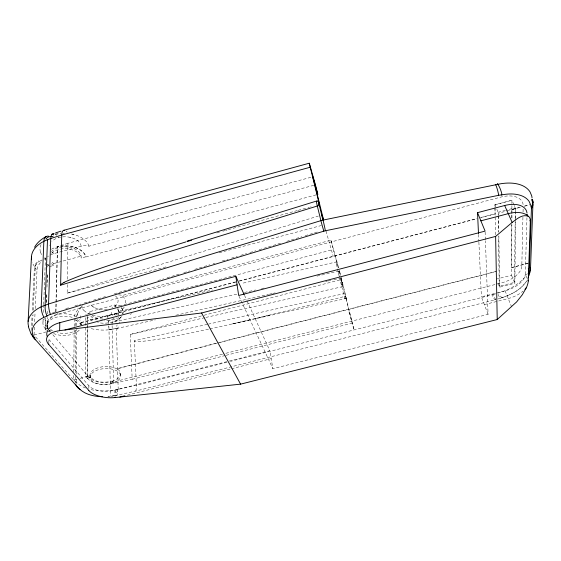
<?xml version="1.0" encoding="UTF-8"?>
<svg xmlns="http://www.w3.org/2000/svg" width="561" height="561" viewBox="0 0 561 561"><rect width="100%" height="100%" fill="white"/><g stroke="black" fill="none" stroke-linecap="round" stroke-linejoin="round"><path stroke-width="0.42" stroke-dasharray="2.81 2.1" d="M73.764 375.414L73.729 380.028L76.99 379.194M80.882 325.015A17.04 9.656 -0.3 0 0 80.994 322.757L80.994 322.498A17.04 9.656 -0.3 0 0 79.627 319.497M51.486 249.238A20.406 12.749 1.4 0 1 72.088 246.524A20.406 12.749 1.4 0 1 85.896 256.756L81.149 258.039L81.149 256.146A15.974 10.007 1.5 0 0 68.912 247.113A15.974 10.007 1.5 0 0 51.661 251.321M511.807 224.73L511.506 275.283L496.338 279.105M511.849 217.759L511.87 214.267M511.877 213.397L511.927 200.27L494.886 204.758L495.132 213.944L480.735 217.731M528.287 263.326L511.59 267.611L511.856 224.267M511.891 218.201L511.877 209.372L521.099 206.946M75.342 376.34L75.3 381.571A13.226 9.958 -38.5 0 0 75.412 383.107M75.363 372.848L75.686 329.244M75.707 325.759L75.749 319.651A12.426 7.167 -1.2 0 0 76.598 320.548L76.562 325.675M76.198 382.174L76.226 378.121M76.247 374.089L76.541 329.363M81.05 324.77L81.064 323.501M73.793 371.922L74.157 329.98M74.185 326.488L74.262 317.75A12.426 8.99 -34.4 0 1 81.492 306.853L81.654 306.685M515.173 219.905L514.479 282.4L499.227 286.292L498.491 236.651M515.187 219.035L515.314 207.752L506.31 210.116M497.944 283.095L499.585 287.176L514.851 283.284L515.608 219.085M515.615 218.222L515.685 212.149M515.699 211.28L515.727 208.678L514.297 205.508M165.965 266.896L67.166 293.207L67.306 284.455M67.383 279.196L67.951 243.299L312.849 176.757M46.949 326.558L47.005 322.933M522.936 217.226L521.814 266.019A20.988 11.374 -20.4 0 1 501.829 282.807L223.348 353.942M523.055 212.002L523.133 208.517M76.212 316.635A17.04 9.656 -0.3 0 0 57.937 314.433L56.913 314.44A17.033 9.663 -0.3 0 0 48.064 326.607M55.735 311.699L55.96 303.024M55.981 302.155L57.439 246.616L67.951 243.299M55.988 311.769L56.219 303.01M56.24 302.134L57.439 246.616M52.699 330.948A17.04 9.656 -0.3 0 1 51.752 330.436L51.759 330.184A17.04 9.656 -0.3 0 1 50.497 329.349M50.027 266.433L53.667 265.444L53.723 263.551A15.974 10.007 1.5 0 1 51.233 261.384M527.333 278.789L525.306 274.098L526.947 217.731M48.828 342.918L48.933 339.454A22.272 12.433 -0.8 0 1 48.155 338.43M47.264 328.767L47.65 317.428M47.769 313.936L47.881 310.443M46.254 330.303L45.336 329.223L45.736 317.863M46.297 302.134L46.605 293.389M46.977 282.905L47.32 273.291M49.179 327.975L45.497 328.942L45.897 317.624M46.416 302.821L46.752 293.242M46.97 287.148L47.461 273.214M47.678 267.12L47.769 264.512L49.354 266.826M43.001 321.993L43.099 319.391M43.365 312.47L43.625 305.542M43.66 304.672L45.462 257.057A20.406 12.749 1.4 0 0 45.497 259.687M34.039 334.84L34.396 326.972M34.642 321.726L35.034 312.989M35.238 308.613L36.998 270.157A13.506 9.186 -33 0 1 42.152 260.879M32.475 325.78L33.008 314.553M33.211 310.233L35.224 267.899A13.555 9.193 -33 0 1 36.893 262.765M31.367 330.436L32.103 315.219M32.342 310.233L34.445 266.685A13.794 8.492 2.1 0 0 35.224 267.899L36.998 270.157M117.032 324.693L116.835 326.341M122.768 314.167L123.02 312.666M77.039 315.752L77.222 315.009M77.558 313.599L78.926 310.556L81.506 306.986A22.426 13.106 -2.6 0 0 83.989 310.436M118.083 389.53L118.154 389.348A0.813 0.638 -34.2 0 0 118.196 389.11L116.344 328.62L108.988 329.791A30.792 17.945 -1.9 0 1 90.412 328.402M117.074 391.823L117.754 390.295A12.608 3.401 78.7 0 1 116.793 395.281L114.816 395.596A28.821 14.944 -3.2 0 1 110.068 396.375L108.511 396.536M116.954 392.097L116.59 392.924M35.42 264.126L36.255 263.144M114.998 395.435L114.872 395.554A9.341 4.769 -3.7 0 0 116.239 395.393L135.538 391.122L495.777 299.658A13.106 1.129 71.7 0 1 493.35 294.525L230.417 361.368M114.83 395.589L110.068 396.375A28.737 14.895 -3.2 0 1 107.922 396.578M124.184 307.14A21.823 12.903 -1.7 0 1 120.685 310.773L117.656 312.982A22.398 13.148 -2.6 0 1 113.652 314.644L112.249 315.079A11.9 3.597 75.2 0 0 110.461 310.752M44.284 259.266A13.506 9.186 -33 0 1 44.536 259.105L45.21 258.663L44.221 257.801M38.26 262.064L41.072 260.416M41.43 260.241L42.005 259.974M115.124 318.985L111.842 320.24A14.13 11.802 2.4 0 1 110.349 320.64L108.343 321.081L108.406 321.628M337 261.798L241.286 283.515M317.028 276.103L339.307 270.991L343.199 286.503L205.48 317.533M497.859 293.144L498.827 292.821A34.144 18.478 -20.2 0 0 527.34 273.614M341.214 277.954L340.113 278.263M310.542 206.939L311.089 206.771M67.166 293.207L318.318 216.048M345.092 293.396L208.608 324.076M493.35 294.525L495.763 293.789M65.777 308.641L69.129 307.624M74.985 305.836L80.847 304.055M84.192 303.031L90.055 301.25M93.399 300.226L105.959 296.404M114.325 293.852L136.092 287.218M139.437 286.201L145.299 284.413M157.851 280.591L163.714 278.803M167.059 277.786L179.611 273.957M183.798 272.688L189.66 270.9M194.681 269.371L209.751 264.778M213.096 263.761L214.772 263.249M222.303 260.956L228.166 259.168M231.511 258.151L237.373 256.363M240.718 255.346L246.581 253.558M249.925 252.541L255.788 250.753M259.133 249.736L280.893 243.102M286.755 241.321L301.818 236.728M305.17 235.711L317.722 231.882M497.937 298.999C508.799 295.71 520.363 290.893 526.674 280.9A30.126 16.094 -20 0 1 504.563 296.762A30.042 16.045 -20 0 1 502.411 297.463A9.649 5.063 -19.6 0 1 500.11 298.34A13.12 1.199 71.6 0 1 497.824 293.684M87.516 378.205A19.488 10.245 -3.1 0 0 113.645 383.177L111.948 381.08L111.064 381.326A15.287 8.036 -3.1 0 1 91.219 377.834L90.854 377.35L87.516 378.205L87.341 328.388M216.763 232.969L220.122 231.995M222.871 231.209L224.94 230.62M225.627 230.424L227.009 230.031M228.39 229.638L297.477 210.508M495.777 299.658L494.956 299.883A13.099 2.125 74.6 0 1 492.214 294.841M313.739 185.305L88.989 246.167A14.116 9.754 -31.5 0 0 81.177 246.237L53.597 253.698A14.116 9.614 -32.8 0 0 47.608 256.636M53.723 263.551L81.149 256.146M316.116 194.87L85.896 256.966A20.406 12.749 1.4 0 0 57.671 246.945M298.179 210.319L306.636 208.033M308.038 207.654L309.448 207.275M219.162 252.723L321.341 225.515M338.62 267.779L330.941 240.192L122.109 295.542A21.823 12.903 -1.7 0 1 125.412 304.307M87.236 314.125L89.669 313.48L89.662 311.657L115.005 304.967A14.418 8.422 -1.8 0 1 116.828 306.516M115.005 304.967L115.061 306.79L119.332 305.668M85.686 314.742L86.422 314.546M119.339 305.871L333.276 249.505L338.374 267.681M45.336 329.223L49.172 328.213M505.489 210.333L498.126 212.268L498.168 214.884M47.18 331.383L51.759 330.184M80.994 322.498L235.858 281.804M239.245 280.921L477.264 218.467M480.658 217.577L495.061 213.79M524.458 206.062L529.486 204.744M34.032 335.092L47.538 331.544M48.379 331.327L51.752 330.436M80.994 322.757L235.978 282.036M239.365 281.145L476.499 218.839M511.948 209.526L521.169 207.107M524.528 206.224L529.563 204.898M498.554 214.933L498.526 213.194L505.903 211.259M506.716 211.041L515.727 208.678M111.948 381.08L113.645 383.401L132.186 379.278L130.25 334.44L203.124 315.485M203.973 315.268L341.249 279.56L343.199 286.503M346.277 298.319L345.639 296.222L255.283 318.599M85.812 376.676L90.033 375.597A15.287 8.036 -3.1 0 0 90.854 377.581L87.348 378.479L85.812 376.676L85.686 315.612M111.955 381.305A15.287 8.036 -3.1 0 0 116.912 368.696L216.904 343.016M217.752 342.799L348.248 309.293L354.117 329.98L345.639 296.222M496.19 271.398L348.248 309.293M528.217 263.172L511.59 267.611M80.251 378.352L90.033 375.842A15.294 8.029 -3.1 0 1 99.416 367.385A15.294 8.029 -3.1 0 1 116.919 368.935L218.755 342.792M219.603 342.575L496.254 271.545M222.5 354.159L114.668 381.704A19.986 10.54 -3.1 0 1 88.799 377.146L50.918 332.47M132.186 379.278L225.256 355.527M226.104 355.309L352.175 323.136L341.249 279.56M48.933 339.454L88.834 385.709A20.14 10.463 -3.3 0 0 114.9 390.154L228.348 361.277M229.197 361.06L269.834 350.723L272.877 368.675L488.063 314.335L485.44 240.753M488.063 314.335L481.408 296.874L505.089 290.843A21.164 11.297 -20.3 0 0 525.306 274.098M227.03 362.231L136.386 385.295L118.154 389.348M127.41 395.14L230.585 368.97M231.434 368.759L271.18 358.675M484.36 304.609L508.224 298.557A21.325 11.22 -20.1 0 0 523.125 291.061M269.357 315.247L231.651 324.076L250.557 319.707M120.685 310.773L212.682 289.981M112.088 324.938L112.018 322.33L236.735 294.209M244.421 292.47L255.528 289.967M261.503 288.62L264.07 288.045M116.344 328.606L155.404 319.854M175.81 315.261L268.544 294.378M269.371 294.195L271.847 293.634M272.667 293.452L275.142 292.898M325.59 281.538L327.252 281.166M328.08 280.977L333.059 279.855M333.886 279.666L339.7 278.361L343.549 293.803A12.202 0.365 77.2 0 0 344.678 296.467A12.202 1.059 72.3 0 0 345.997 296.881L346.298 298.319L344.98 298.697L210.017 328.907M130.25 334.44L204.625 317.729M135.538 391.122A12.615 3.401 77.6 0 0 136.386 385.295L134.31 340.744L207.759 324.265M208.503 329.237C185.298 333.823 162.185 339.826 138.532 341.642A28.611 21.627 -32.1 0 1 137.55 341.649L137.157 341.642A8.092 6.171 -33.5 0 1 134.549 341.263M114.269 328.893L116.344 328.557M107.628 316.053L107.775 316.951A11.886 1.255 84.3 0 1 108.988 329.791L110.889 329.447L108.988 329.749L110.426 390.547A12.63 1.395 84.8 0 1 110.089 396.304M55.294 234.491A24.866 15.876 0.8 0 1 58.358 233.846L60.967 233.53M108.988 329.749L113.532 328.991M55.399 233.853L58.365 233.853M63.063 233.404L64.48 233.383M99.578 309.23L98.561 309.041M69.852 237.268L71.016 237.534M72.159 234.154L73.94 234.568M94.297 307.547L92.761 306.622M53.975 253.558L53.59 253.277A15.82 10.049 1.8 0 1 51.191 250.949M134.605 341.179L134.402 340.997A0.757 0.582 -34.1 0 1 134.303 340.744M83.912 310.464L86.324 312.379A22.545 13.155 -2.7 0 0 89.262 313.943M35.645 336.923L73.729 380.028M73.722 379.783L75.3 381.571A13.169 6.851 -2.5 0 0 76.212 382.42M49.221 330.464L50.35 331.796M57.054 313.34L57.937 314.433M239.035 296.278L272.877 368.675M244.505 295.317L246.672 300.065M247.036 300.857L269.834 350.723M514.016 204.877L511.927 200.27L494.907 204.821L494.942 206.567M494.886 204.758L498.526 213.194M511.485 275.234L514.851 283.284M505.089 290.843L511.604 306.881M40.476 252.092L41.016 253.474A24.782 15.75 0.4 0 0 42.131 255.402M88.989 246.167L88.968 246.09A24.172 15.308 1.7 0 0 84.003 239.365L81.275 237.513A24.172 15.308 1.7 0 0 70.735 233.888M326.025 231.062L333.199 256.321M339.37 270.612L339.678 271.797M339.559 271.328L340.653 275.563M341.2 277.716L345.646 295.444M330.941 240.192L333.276 249.505M338.381 271.286L339.812 277.001M340.015 277.814L342.266 286.797M81.177 246.223L81.093 245.781A15.82 10.049 1.8 0 0 77.6 240.648L75.805 239.449A15.82 10.049 1.8 0 0 51.893 241.384M108.841 326.628L108.883 327.252M478.526 234.365L478.849 241.314M478.891 242.177L481.408 296.874M117.011 318.353L117.032 318.907M117.011 318.417L116.983 317.666M485.125 231.995L485.405 239.877M118.434 310.324L118.497 312.14M120.524 373.598L120.601 376.01A15.322 8.015 -3.1 0 1 97.656 383.878A15.322 8.015 -3.1 0 1 97.635 369.972A15.322 8.015 -3.1 0 1 120.601 376.01M114.9 390.154L115.068 396.178M112.116 325.808L113.645 383.401M494.963 207.444L495.538 234.891M498.568 215.81L498.785 231.476M498.848 235.823L499.585 287.176M498.182 215.754L498.427 232.296M89.977 375.218L89.998 377.455M88.834 385.709L88.855 389.713M87.299 316.614L87.32 322.47M87.327 325.422L87.334 327.645M87.137 316.656L87.165 324.489M87.172 325.359L87.348 378.479M47.601 327.827A22.089 12.51 -0.6 0 1 60.006 313.62L500.945 197.065A23.218 13.653 -22.7 0 1 523.154 204.835M92.544 315.121A22.545 13.155 -2.7 0 0 109.97 315.626A22.566 13.261 -2.6 0 0 112.277 315.114M107.621 316.032A22.678 13.24 -2.7 0 0 109.97 315.619A22.426 13.155 -2.6 0 0 117.649 312.982M118.203 315.359A7.574 4.733 65.1 0 1 118.343 313.508M81.647 324.665A30.792 17.945 -1.9 0 1 76.591 320.331M118.196 389.11A32.552 17.118 -3.1 0 1 116.106 389.607L115.061 389.818A32.671 17.181 -3.1 0 1 110.426 390.547A32.552 17.118 -3.1 0 1 90.882 389.593M85.581 388.002A32.552 17.118 -3.1 0 1 76.282 382.181M118.175 326.93A11.529 9.516 64.2 0 1 117.389 329.174M118.743 317.119A12.391 5.007 88.9 0 1 119.198 323.017M131.597 313.655A27.938 1.508 -18.8 0 1 130.082 314.384M118.329 320.015A11.837 1.01 86.2 0 1 118.315 319.742M114.234 328.788A7.819 4.993 -1.3 0 1 113.511 328.886M77.145 314.181A6.592 6.045 -58 0 1 77.292 313.536M76.177 316.965A12.377 8.976 -34.5 0 1 77.404 314.223M77.278 314.258A5.891 0.603 -76.8 0 1 77.123 314.924M80.209 318.346A11.634 3.878 -73.3 0 1 80.784 315.794M34.466 266.482A34.13 21.339 1.4 0 1 32.18 262.099M35.006 266.503A13.191 8.008 -11.7 0 1 36.346 264.35M339.23 276.447A12.012 0.358 77.3 0 1 336.088 262.092A12.012 1.031 72.2 0 1 338.325 267.899M339.244 270.633A12.012 1.031 72.2 0 1 340.05 273.214M66.044 231.041A13.639 4.677 71.9 0 1 67.222 232.149M76.205 383.577A13.148 10.414 -49.9 0 1 76.051 382.469M36.184 263.018A3.443 2.475 63.5 0 1 36.886 262.744M37.454 262.155A4.208 2.111 -57.6 0 1 36.949 262.45M55.301 234.624A13.506 4.544 73.1 0 1 56.752 235.297M58.316 236.882A13.506 4.544 73.1 0 1 58.835 237.576M49.698 245.494A15.82 10.049 1.8 0 1 49.782 245.059M117.887 389.446A8.688 7.938 51.2 0 1 117.607 390.218M115.482 295.949A14.284 8.471 -1.6 0 1 112.004 307.87M107.284 309.23A14.284 8.471 -1.6 0 1 90.09 303.606M118.525 294.876A12.966 9.523 -32.7 0 1 122.025 295.444M53.204 235.087A24.908 15.918 0.8 0 1 53.856 234.877M116.113 390.133A12.623 2.833 -77.9 0 1 115.026 392.826M502.488 297.779A13.148 1.844 64.5 0 1 499.304 294.42M81.633 306.664A13.008 9.425 -34.1 0 1 82.635 305.731M45.308 258.537A14.116 9.614 -32.8 0 1 45.525 258.333M40.967 260.332A15.757 9.705 -7.5 0 1 41.325 260.15M38.772 260.858A9.628 2.181 -41.1 0 1 38.379 261.117M40.448 252.092A24.789 15.757 0.3 0 1 41.269 244.028M45.665 239.014A24.789 15.757 0.3 0 1 46.472 238.432M77.025 329.882A17.04 9.656 -0.3 0 1 57.236 332.575M121.281 307.709A18.415 10.722 -1.9 0 1 122.964 313.333M121.449 316.685A18.415 10.722 -1.9 0 1 112.018 322.33M49.116 265.893A20.406 12.749 1.4 0 1 47.769 264.512M45.497 328.942A21.718 12.321 -0.3 0 1 44.487 318.508M52.636 312.814A21.718 12.321 -0.3 0 1 55.28 311.951M79.199 330.141A17.075 9.642 -0.4 0 1 53.639 333.55M50.16 331.558A17.075 9.642 -0.4 0 1 49.291 330.815M47.489 328.402A17.075 9.642 -0.4 0 1 53.933 318.08A17.075 9.642 -0.4 0 1 73.267 317.701M77.116 319.616A17.075 9.642 -0.4 0 1 80.903 324.461M117.137 308.627A14.446 8.415 -1.9 0 1 117.852 314.672M114.044 318.339A14.446 8.415 -1.9 0 1 104.346 320.885M97.312 320.058A14.446 8.415 -1.9 0 1 90.398 315.492M115.061 306.79A14.446 8.415 -1.9 0 1 115.636 307.197M118.161 308.711A14.418 8.422 -1.8 0 1 115.861 315.212M102.88 319.076A14.418 8.422 -1.8 0 1 92.039 315.584M90.293 313.508A14.418 8.422 -1.8 0 1 89.662 311.657M48.933 265.507A20.406 12.749 1.4 0 1 47.944 264.49M53.667 265.444A16.003 10 1.4 0 1 51.17 263.284M51.598 253.228A16.003 10 1.4 0 1 68.884 249.014A16.003 10 1.4 0 1 81.149 258.039M121.527 307.821A18.408 10.722 -1.9 0 1 122.838 313.683M121.225 316.755A18.408 10.722 -1.9 0 1 97.628 322.526M92.362 320.71A18.408 10.722 -1.9 0 1 87.986 317.379"/><path stroke-width="0.84" d="M532.109 201.147L532.116 199.246M244.14 294.525L235.816 276.321L59.81 322.673L59.634 330.639L201.56 312.989L495.622 236.419L512.151 222.436C516.611 219.148 522.88 213.453 528.714 216.588A20.953 8.555 -53.4 0 1 530.327 221.336L528.266 280.935A18.857 7.118 -51.7 0 1 526.456 287.477L522.277 294.798L516.639 301.909L497.228 319.532L240.592 384.145L115.11 397.574L115.096 397.104M532.144 200.158L532.151 200.095A15.413 11.339 -2.3 0 1 531.428 208.713L529.107 274.119A9.944 5.259 -20.8 0 1 528.595 275.928L528.182 277.597M48.793 343.865L48.772 344.496L88.862 390.512M28.667 326.551A36.325 20.617 -0.3 0 1 45.104 305.205L47.482 239.926M530.461 270.086L532.922 204.463M31.43 257.064L28.12 321.383M45.097 305.254L45.083 305.443A14.951 8.611 0.4 0 1 48.569 303.978L322.898 220.031L318.199 200.642L319.041 203.25M528.876 275.465L528.595 275.928M34.565 247.247C37.117 242.485 41.528 239.105 46.17 236.525M60.953 284.546L60.721 284.869A0.926 0.645 -33.6 0 0 60.616 285.212M63.975 282.478L64.438 282.225A36.535 26.058 -34.3 0 1 65.609 281.636C104.479 264.988 145.706 254.547 185.957 241.882M55.63 232.878L61.016 231.167M186.911 241.202L316.474 201.069M531.428 208.713A11.108 6.416 -23.3 0 0 530.994 206.75A33.667 19.705 -22.5 0 0 530.657 204.877L529.254 201.651A33.667 19.705 -22.5 0 0 501.422 194.99A11.262 6.718 -23 0 0 498.701 195.305L325.387 230.767A10.841 6.928 -14 0 0 323.851 231.16L49.831 314.609A10.743 6.108 0.2 0 0 46.9 316.124A31.935 17.882 -0.5 0 0 43.912 317.365A32.047 17.945 -0.5 0 0 38.295 320.759L35.925 322.919A32.082 17.959 -0.5 0 0 33.73 336.67L34.586 338.002A10.519 5.799 0.1 0 0 35.574 339.812L78.729 388.387A9.439 4.846 -2.6 0 0 80.314 389.6A28.758 14.909 -3.2 0 0 81.983 391.017L84.599 392.658A28.758 14.909 -3.2 0 0 99.655 396.599L102.39 396.732M187.556 241.412L191.546 240.241M63.716 230.312L309.272 163.209L315.429 184.85L317.807 194.422L312.849 176.757L323.676 220.417M310.177 167.248L61.731 235.024L50.742 238.509A14.032 8.892 2.2 0 0 47.482 239.968M478.491 233.502L477.53 212.661L504.676 205.515A23.422 13.583 -22.5 0 1 526.996 212.984M64.915 329.98L237.079 284.806M480.875 220.831L508.266 213.643A23.618 13.506 -22.3 0 1 528.714 216.588M119.795 397.069L124.872 395.786M51.885 234.246L53.022 234.07M319.279 205.403L60.616 285.212L61.731 235.024A13.639 4.677 71.9 0 1 64.662 230.326M318.627 204.485L319.356 204.337M532.017 197.738A38.113 22.587 -22.7 0 0 531.646 195.684L530.075 191.995A38.134 22.601 -22.7 0 0 497.123 184.485L323.052 220.087A15.077 0.757 78.6 0 1 325.387 230.767M201.56 312.989L240.592 384.145M31.128 334.132L28.323 326.635M43.772 317.098L43.772 317.098A14.425 7.798 63.1 0 1 41.219 306.811L43.849 241.335A13.667 6.802 60.9 0 1 48.597 236.153M527.045 214.26L527.452 215.144M529.907 220.459L530.313 221.35M504.676 205.515L512.151 222.436M527.894 280.079L528.266 280.935M477.53 212.661L485.097 231.118L238.67 295.493L235.816 276.321M319.16 203.664L319.426 204.597L309.265 163.251M323.36 219.828L322.007 215.038L323.206 219.891M501.296 194.457L501.422 194.99M495.622 236.419L497.228 319.532M31.591 259.757A34.13 21.339 1.4 0 1 47.503 239.75M46.121 238.937A13.759 7.125 31.8 0 1 53.106 236.602M323.851 231.16A15.07 0.912 73.2 0 1 320.885 220.55L317.295 205.915A14.859 0.884 73.1 0 1 316.762 201.28M54.179 233.769A13.618 5.098 70.5 0 0 50.742 238.509L48.569 303.978A14.418 5.827 72.3 0 0 50.392 314.426M60.89 284.483A9.972 6.984 -33.7 0 1 63.996 282.562M47.012 316.067A14.327 8.205 69.1 0 1 45.168 305.521M78.729 388.387A13.226 9.958 -38.5 0 1 75.784 384.573M317.849 201.609A14.867 0.729 78.6 0 1 318.382 201.651M34.782 337.834A14.663 9.446 -19.3 0 1 31.388 334.054M53.414 234.203A8.275 1.697 5.6 0 1 53.632 234.189M495.707 184.73A15.119 3.99 79.2 0 1 498.701 195.305M497.312 183.517A15.091 6.725 76.1 0 1 501.92 194.415M531.884 199.225A15.147 9.278 -17.5 0 1 533.28 202.339M528.315 268.431A13.443 10.112 46 0 1 528.392 275.192M35.574 339.812A14.558 10.308 -36.5 0 1 32.377 335.261M530.264 267.464A13.899 10.827 0.3 0 1 529.107 274.119M532.831 202.521A15.456 9.839 -12 0 1 531.393 206.581M80.23 389.551A13.148 10.414 -49.9 0 1 77.516 386.915M47.068 336.172A22.272 12.433 -0.8 0 1 59.81 322.673M48.688 344.51A22.482 11.143 8.3 0 1 59.676 330.688M115.075 397.539A20.308 9.376 6.1 0 1 88.778 390.519M526.463 287.477A21.325 11.22 -20.1 0 1 524.97 289.287"/></g></svg>
